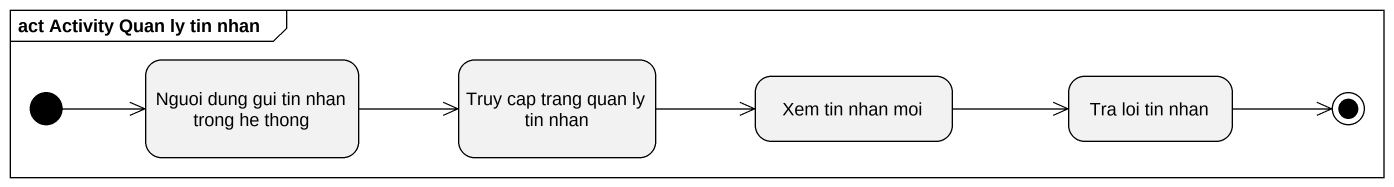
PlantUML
@startuml
mainframe act Activity Quan ly tin nhan
hide empty description
state "Nguoi dung gui tin nhan trong he thong" as Nguoi_dung_gui_tin_nhan
state "Truy cap trang quan ly tin nhan" as Truy_cap_trang_quan_ly_tin
state "Xem tin nhan moi" as Xem_tin_nhan_moi
state "Tra loi tin nhan" as Tra_loi_tin_nhan
[*] -right-> Nguoi_dung_gui_tin_nhan
Nguoi_dung_gui_tin_nhan -right-> Truy_cap_trang_quan_ly_tin
Truy_cap_trang_quan_ly_tin -right-> Xem_tin_nhan_moi
Xem_tin_nhan_moi -right-> Tra_loi_tin_nhan
Tra_loi_tin_nhan -right-> [*]
@enduml
